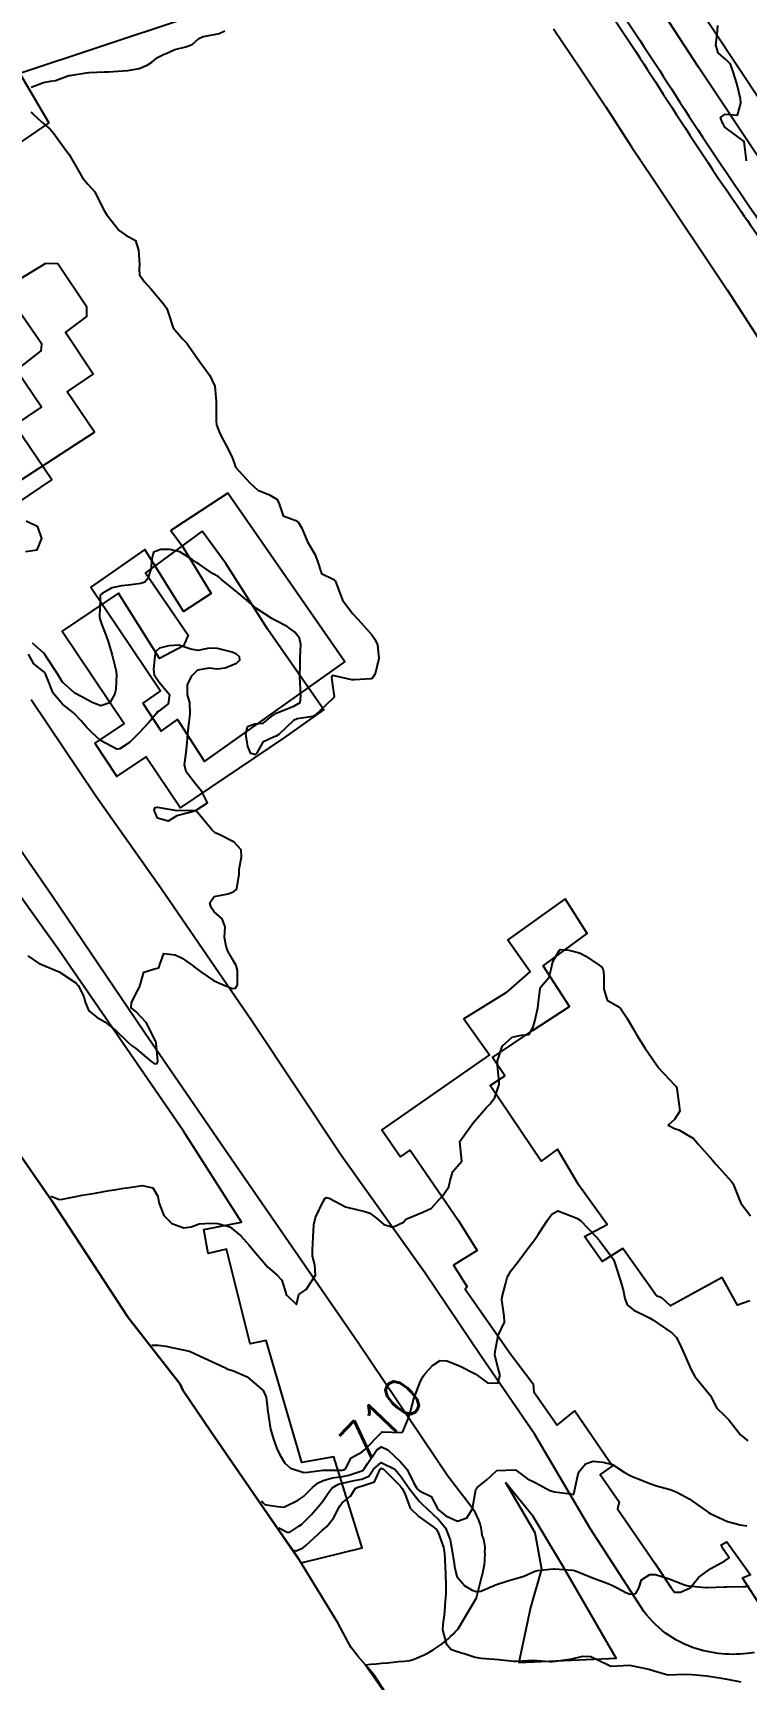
# Model space of a CAD drawing. Header units: metres. Extents: x 307586 to 320046, y 7427249 to 7434250.
# Drawn here: x 308029.3 to 308103.3, y 7433533.9 to 7433704.5 of the extents above; entities that cross this region are included whole.
import ezdxf
from ezdxf.enums import TextEntityAlignment as Align

# ---------------------------------------------------------------- set-up
doc = ezdxf.new("R2010")
doc.units = ezdxf.units.M
doc.header["$MEASUREMENT"] = 0
for name, color, linetype in [('Area', 45, 'Continuous'), ('Area Verde e Lazer', 45, 'Continuous'), ('Cotas', 45, 'Continuous'), ('Curvas de Nivel 1m', 11, 'Continuous'), ('Curvas de Nivel 5m', 15, 'Continuous'), ('Edificações', 30, 'Continuous'), ('Vias Primárias', 230, 'Continuous')]:
    doc.layers.add(name, color=color, linetype=linetype)
doc.styles.add('Style-STANDARD', font='STANDARD.shx')

msp = doc.modelspace()

# ---------------------------------------------------------------- linework, layer by layer
at = {"layer": 'Area'}
msp.add_polyline3d([(308067.33, 7433530.22, 713.4), (308064.68, 7433534.33, 719.67), (308064.01, 7433535.1, 713.3), (308062.98, 7433536.29, 713.48), (308062.24, 7433537.24, 713.51), (308060.89, 7433539.73, 713.57), (308056.74, 7433546.53, 717.19), (308053.24, 7433551.61, 717.12), (308047.74, 7433559.59, 723.31), (308044.81, 7433563.87, 723.6), (308044.56, 7433564.48, 723.64), (308039.14, 7433571.38, 718.05), (308032.4, 7433581.68, 716.5), (308031.22, 7433583.48, 716.58), (308022.97, 7433595.36, 713.05)], dxfattribs=at)
at = {"layer": 'Area Verde e Lazer'}
msp.add_lwpolyline([(308089.31, 7433708.12, -0.005988), (308095.92, 7433698.07, 0.008775), (308103.57, 7433686.57, 0.002844), (308114.08, 7433671.53, -0.022493), (308121.55, 7433659.9, 0.029473), (308129.91, 7433647.26, -0.029934), (308141.78, 7433629.31, 0.034549), (308149.09, 7433618.46, -0.046861), (308154.3, 7433610.31), (308158.67, 7433609.49), (308160.52, 7433613.17), (308158.74, 7433614.35), (308156.73, 7433615.48), (308153.9, 7433617.14), (308154.3, 7433618.12), (308147.72, 7433626.56), (308139.71, 7433637.85), (308130.83, 7433652.14), (308121.92, 7433665.49), (308113.44, 7433678.11), (308104.99, 7433690.93), (308098.32, 7433700.95), (308089.9, 7433713.87)], format="xyb", dxfattribs=at)
at = {"layer": 'Curvas de Nivel 1m', "flags": 128}
for points, elevation in [([(308029.1, 7433698.9), (308030.36, 7433699.37), (308031.11, 7433699.52), (308031.61, 7433699.59), (308032.99, 7433700.08), (308033.09, 7433700.11), (308033.11, 7433700.11), (308034.8, 7433700.37), (308035.12, 7433700.41), (308036.69, 7433700.46), (308037.12, 7433700.48), (308038.55, 7433700.59), (308039.12, 7433700.63), (308040.3, 7433700.82), (308041.13, 7433701.16), (308041.62, 7433701.49), (308042.21, 7433701.97), (308042.83, 7433702.28), (308043.15, 7433702.42), (308043.99, 7433702.79), (308045.15, 7433703.07), (308045.78, 7433703.3), (308046.47, 7433703.92), (308046.93, 7433704.14), (308047.17, 7433704.18), (308048.61, 7433704.45), (308049.17, 7433704.73)], 708), ([(308103.28, 7433691.24), (308103.04, 7433693.24), (308101.06, 7433694.74), (308100.86, 7433695.07), (308100.77, 7433695.26), (308100.59, 7433695.75), (308101.08, 7433696.1), (308102.35, 7433695.97), (308102.72, 7433697.24), (308102.66, 7433697.68), (308102.28, 7433699.25), (308101.92, 7433700.46), (308101.63, 7433701.26), (308101.15, 7433701.75), (308100.34, 7433702.46), (308100.11, 7433703.28), (308100.26, 7433704.36), (308100.31, 7433705.27)], 709), ([(308029.07, 7433696.3), (308029.28, 7433696.13), (308030.19, 7433695.25), (308031.05, 7433694.53), (308031.46, 7433694.1), (308032.5, 7433692.61), (308032.9, 7433692.08), (308033.02, 7433691.91), (308034.1, 7433690.06), (308034.41, 7433689.48), (308034.98, 7433688.84), (308035.69, 7433688.04), (308036.42, 7433686.57), (308036.69, 7433686.03), (308036.94, 7433685.65), (308038.23, 7433684.02), (308038.92, 7433683.54), (308039.9, 7433682.98), (308040.24, 7433681.99), (308040.33, 7433680.54), (308040.3, 7433679.99), (308040.32, 7433679.44), (308040.86, 7433678.71), (308041.53, 7433677.97), (308042.83, 7433676.42), (308043.15, 7433675.96), (308043.34, 7433675.43), (308043.82, 7433673.95), (308044.79, 7433672.81), (308045.23, 7433672.37), (308045.51, 7433671.93), (308046.76, 7433670.17), (308046.96, 7433669.91), (308047.62, 7433669.02), (308048.13, 7433667.9), (308048.28, 7433666.33), (308048.28, 7433665.89), (308048.27, 7433664.31), (308048.32, 7433663.89), (308048.67, 7433663.01), (308049.05, 7433662.27), (308049.26, 7433661.88), (308049.91, 7433660.61), (308050.17, 7433659.87), (308050.29, 7433659.52), (308050.63, 7433659.13), (308051.8, 7433657.85), (308052.6, 7433657.12), (308053.75, 7433656.67), (308054.59, 7433656.18), (308054.77, 7433655.82), (308055.22, 7433654.46), (308056.56, 7433653.97), (308056.81, 7433653.79), (308057.17, 7433653.17), (308057.75, 7433651.78), (308058.52, 7433650.5), (308058.78, 7433649.77), (308059.22, 7433648.48), (308060.49, 7433647.85), (308060.62, 7433647.74), (308060.73, 7433647.5), (308061.38, 7433645.73), (308062.45, 7433644.31), (308063.01, 7433643.71), (308064.43, 7433642.14), (308064.61, 7433641.89), (308064.73, 7433641.7), (308065.02, 7433641.08), (308065.17, 7433639.69), (308064.77, 7433638.09), (308064.54, 7433637.7), (308064.46, 7433637.61), (308064.37, 7433637.58), (308062.62, 7433637.47), (308062.37, 7433637.47), (308061.14, 7433637.73), (308060.37, 7433637.91), (308060.25, 7433637.74), (308060.36, 7433636.91), (308060.52, 7433635.74), (308060.47, 7433635.61), (308060.34, 7433635.49), (308058.51, 7433633.77), (308058.32, 7433633.68), (308056.68, 7433633.43), (308056.32, 7433633.25), (308054.79, 7433631.81), (308054.49, 7433631.63), (308054.3, 7433631.56), (308053.12, 7433631.01), (308052.45, 7433629.84), (308052.37, 7433629.74), (308052.27, 7433629.73), (308051.87, 7433629.84), (308051.56, 7433630.57), (308051.35, 7433631.85), (308051.54, 7433632.62), (308052.31, 7433632.9), (308053.17, 7433632.98), (308054.21, 7433633.82), (308054.28, 7433633.86), (308054.32, 7433633.89), (308054.52, 7433634.01), (308056.33, 7433634.74), (308057.01, 7433635.11), (308057.08, 7433635.78), (308056.98, 7433637.17), (308056.97, 7433637.78), (308056.98, 7433639.19), (308057, 7433639.78), (308057.05, 7433641.14), (308056.91, 7433641.79), (308056.43, 7433642.4), (308055.63, 7433643), (308054.44, 7433643.63), (308054.06, 7433643.82), (308052.45, 7433644.85), (308051.3, 7433645.85), (308050.47, 7433646.57), (308048.85, 7433647.88), (308048.66, 7433648.05), (308048.5, 7433648.16), (308047.9, 7433648.5), (308046.51, 7433649.45), (308046.24, 7433649.64), (308045.84, 7433649.92), (308044.52, 7433650.72), (308043.51, 7433650.97), (308042.53, 7433650.99), (308041.79, 7433650.7), (308041.61, 7433649.97), (308041.52, 7433648.95), (308041.19, 7433647.97), (308040.87, 7433647.6), (308040.48, 7433647.45), (308039.2, 7433647.29), (308038.48, 7433647.21), (308037.5, 7433647), (308036.47, 7433646.42), (308036.26, 7433646.24), (308036.24, 7433646.03), (308036.25, 7433645.83), (308036.17, 7433644.03), (308036.21, 7433643.8), (308036.43, 7433643.17), (308036.86, 7433642.03), (308037.11, 7433641.33), (308037.51, 7433640.02), (308037.89, 7433638.51), (308037.94, 7433638.01), (308037.86, 7433636.5), (308037.78, 7433636.02), (308037.27, 7433635.08), (308036.33, 7433634.76), (308035.41, 7433635.12), (308034.34, 7433635.69), (308033.62, 7433636.07), (308032.36, 7433637.23), (308031.81, 7433638.09), (308030.76, 7433639.73), (308030.5, 7433640.1), (308030.39, 7433640.23), (308029.24, 7433641.28)], 709), ([(308028.52, 7433650.78), (308029.71, 7433650.93), (308030.21, 7433652.11), (308029.78, 7433653.34), (308028.56, 7433653.91)], 709), ([(308028.76, 7433608.86), (308029.85, 7433608.1), (308030.01, 7433608.03), (308030.11, 7433608), (308032, 7433607.22), (308033.72, 7433606.06), (308033.98, 7433605.78), (308034.57, 7433604.65), (308034.71, 7433604.05), (308035.07, 7433603.16), (308035.95, 7433602.48), (308036.75, 7433602.02), (308037.93, 7433601.07), (308039.04, 7433599.99), (308039.51, 7433599.59), (308039.91, 7433599.29), (308041.51, 7433597.96), (308041.89, 7433597.68), (308042.15, 7433597.7), (308042.22, 7433597.96), (308042.05, 7433599.82), (308042.01, 7433599.96), (308041.92, 7433600.21), (308041.02, 7433601.97), (308039.95, 7433603.11), (308039.46, 7433603.49), (308039.5, 7433603.99), (308039.97, 7433605.01), (308040.34, 7433605.61), (308040.44, 7433605.98), (308040.79, 7433607.18), (308042.01, 7433607.56), (308042.33, 7433607.64), (308042.44, 7433607.96), (308042.86, 7433609.12), (308044.02, 7433608.97), (308044.74, 7433608.64), (308045.8, 7433607.91), (308046.01, 7433607.74), (308046.69, 7433607.21), (308047.99, 7433606.31), (308048.95, 7433605.88), (308049.71, 7433605.59), (308049.98, 7433605.49), (308050.3, 7433605.53), (308050.49, 7433605.85), (308050.51, 7433607.35), (308050.35, 7433607.86), (308050.02, 7433608.45), (308049.51, 7433609.35), (308049.31, 7433609.87), (308049.14, 7433610.78), (308049.2, 7433611.87), (308048.9, 7433612.71), (308048.08, 7433613.44), (308047.76, 7433613.89), (308047.63, 7433614.35), (308048.09, 7433615), (308049.53, 7433615.3), (308050.1, 7433615.52), (308050.29, 7433615.67), (308050.42, 7433615.86), (308050.66, 7433617.32), (308050.68, 7433617.85), (308050.91, 7433619.08), (308050.86, 7433619.85), (308050.16, 7433620.63), (308048.65, 7433621.41), (308048.18, 7433621.61), (308047.87, 7433621.89), (308046.2, 7433623.91), (308044.2, 7433623.37), (308043.32, 7433622.82), (308042.19, 7433623.13), (308041.86, 7433623.96), (308041.94, 7433624.23), (308042.21, 7433624.29), (308044.2, 7433623.94), (308046.2, 7433623.95), (308047.39, 7433624.72), (308046.8, 7433625.9), (308046.23, 7433626.55), (308045.17, 7433627.93), (308045, 7433628.67), (308045.16, 7433629.93), (308045.26, 7433630.95), (308045.36, 7433631.92), (308045.48, 7433633.09), (308045.58, 7433633.92), (308045.54, 7433635.13), (308045.32, 7433635.93), (308045.32, 7433636.97), (308045.81, 7433637.92), (308046.38, 7433638.5), (308047.58, 7433638.7), (308048.38, 7433638.6), (308049.21, 7433638.71), (308050.39, 7433639.19), (308050.73, 7433639.52), (308050.7, 7433639.86), (308050.4, 7433640.14), (308049.94, 7433640.32), (308048.41, 7433640.73), (308047.56, 7433640.75), (308046.4, 7433640.52), (308045.67, 7433640.66), (308044.41, 7433641.05), (308043.36, 7433641), (308042.4, 7433640.76), (308041.98, 7433640.38), (308041.92, 7433639.96), (308041.79, 7433638.55), (308041.84, 7433637.97), (308042.36, 7433637.22), (308043.45, 7433635.95), (308043.3, 7433634.98), (308042.33, 7433634.23), (308042.16, 7433634.13), (308042.05, 7433633.96), (308041.28, 7433633), (308040.3, 7433631.98), (308039.3, 7433630.99), (308038.28, 7433630.33), (308037.99, 7433630.3), (308036.29, 7433631.19), (308035.36, 7433632.04), (308034.83, 7433632.57), (308034.31, 7433633.18), (308033.46, 7433634.07), (308032.33, 7433634.95), (308031.37, 7433636.09), (308030.72, 7433637.74), (308030.58, 7433638.1), (308030.38, 7433638.32), (308029.38, 7433639.11), (308028.83, 7433640.12)], 708), ([(308031.14, 7433583.95), (308031.93, 7433583.65), (308032.16, 7433583.63), (308033.72, 7433583.93), (308034.4, 7433584.05), (308035.73, 7433584.28), (308037.2, 7433584.54), (308037.73, 7433584.63), (308038.49, 7433584.75), (308039.73, 7433584.93), (308040.62, 7433585.08), (308041.73, 7433584.82), (308042.22, 7433583.96), (308042.35, 7433583.32), (308042.84, 7433581.95), (308043.69, 7433581.13), (308044.92, 7433580.68), (308045.69, 7433580.8), (308046.51, 7433581.08), (308047.69, 7433581.17), (308048.45, 7433581.12), (308049.69, 7433580.77), (308050.85, 7433579.85), (308051.66, 7433578.92), (308052.56, 7433577.83), (308053.63, 7433576.59), (308054.59, 7433575.81), (308055.08, 7433575.26), (308055.53, 7433573.79), (308055.56, 7433573.74), (308055.6, 7433573.7), (308056.62, 7433572.75), (308056.85, 7433573.78), (308057.3, 7433574.08), (308057.61, 7433574.28), (308058.58, 7433575.76), (308058.53, 7433576.86), (308058.27, 7433577.76), (308058.27, 7433578.38), (308058.35, 7433579.76), (308058.41, 7433581.04), (308058.6, 7433581.76), (308059.39, 7433583.42), (308059.59, 7433583.74), (308059.72, 7433583.82), (308060.01, 7433583.74), (308061.71, 7433582.87), (308062.85, 7433582.57), (308063.71, 7433582.36), (308064.21, 7433582.19), (308064.92, 7433581.68), (308065.69, 7433581.04), (308066.61, 7433580.74), (308067.7, 7433581.27), (308067.89, 7433581.46), (308068.14, 7433581.64), (308069.71, 7433582.29), (308070.62, 7433582.71), (308071.4, 7433583.6), (308071.56, 7433583.76), (308071.73, 7433583.91), (308072.4, 7433584.93), (308072.54, 7433585.59), (308072.82, 7433586.53), (308073.77, 7433587.58), (308073.55, 7433589.58), (308073.63, 7433589.74), (308073.8, 7433589.96), (308074.95, 7433591.56), (308075.83, 7433592.6), (308076.28, 7433593.11), (308076.7, 7433593.54), (308077.18, 7433594.2), (308077.62, 7433595.53), (308077.63, 7433595.77), (308077.45, 7433597.53), (308077.46, 7433597.97), (308077.91, 7433599.38), (308077.99, 7433599.53), (308078.99, 7433600.45), (308079.93, 7433600.65), (308080.72, 7433600.7), (308081.15, 7433601.49), (308081.33, 7433602.1), (308081.64, 7433603.48), (308081.67, 7433603.78), (308081.88, 7433605.48), (308081.91, 7433605.56), (308081.99, 7433605.68), (308082.81, 7433606.66), (308083.02, 7433607.47), (308083.2, 7433608.29), (308083.89, 7433609.46), (308083.97, 7433609.53), (308084.03, 7433609.54), (308084.87, 7433609.45), (308085.82, 7433609.22), (308086.03, 7433609.16), (308086.61, 7433608.84), (308088.02, 7433607.9), (308088.29, 7433607.68), (308088.43, 7433607.4), (308088.51, 7433606.9), (308088.5, 7433605.4), (308088.85, 7433604.28), (308089.97, 7433603.63), (308090.26, 7433603.38), (308090.89, 7433602.43), (308091.51, 7433601.36), (308091.93, 7433600.65), (308092.75, 7433599.35), (308093.9, 7433597.67), (308094.01, 7433597.46), (308094.1, 7433597.34), (308095.87, 7433595.45), (308095.98, 7433595.31), (308096.05, 7433595.12), (308096.32, 7433593.31), (308096.37, 7433592.77), (308095.83, 7433591.92), (308095.15, 7433591.32), (308095.82, 7433590.98), (308096.28, 7433590.84), (308097.8, 7433589.92), (308098.36, 7433589.28), (308099.78, 7433587.68), (308099.97, 7433587.46), (308100.14, 7433587.26), (308101.75, 7433585.47), (308101.91, 7433585.24), (308102.03, 7433584.95), (308102.71, 7433583.23), (308103.71, 7433581.93)], 709), ([(308052.97, 7433552.4), (308053.18, 7433552.16), (308053.34, 7433552.01), (308053.49, 7433551.96), (308054.65, 7433551.8), (308055.34, 7433551.74), (308055.38, 7433551.75), (308055.45, 7433551.79), (308056.71, 7433552.41), (308057.35, 7433552.83), (308058.26, 7433553.76), (308058.87, 7433554.25), (308059.37, 7433554.48), (308060.34, 7433554.77), (308061.38, 7433554.92), (308062.05, 7433555.05), (308063.39, 7433555.49), (308063.53, 7433555.56), (308063.63, 7433555.7), (308064.01, 7433556.3), (308064.94, 7433557.68), (308065.42, 7433557.97), (308066.08, 7433557.66), (308067.4, 7433556.44), (308068.09, 7433555.64), (308068.77, 7433554.23), (308069.12, 7433553.63), (308069.36, 7433553.42), (308070.58, 7433552.84), (308071.25, 7433551.6), (308071.34, 7433551.47), (308072.09, 7433550.83), (308073.32, 7433550.29), (308074.28, 7433550.61), (308074.86, 7433551.56), (308075.18, 7433553.37), (308075.23, 7433553.55), (308075.37, 7433553.76), (308076.35, 7433554.56), (308077.38, 7433555.53), (308079.3, 7433555.6), (308079.38, 7433555.58), (308079.48, 7433555.51), (308080.57, 7433554.68), (308081.37, 7433554.3), (308082.89, 7433553.46), (308083.36, 7433553.31), (308085.05, 7433553.12), (308085.36, 7433553.06), (308085.44, 7433553.35), (308085.45, 7433553.43), (308085.79, 7433555.02), (308085.94, 7433555.42), (308086.59, 7433556.23), (308087.4, 7433556.49), (308088.4, 7433556.4), (308089.39, 7433556.16), (308090.6, 7433555.37), (308091.09, 7433555.07), (308091.38, 7433554.95), (308092.05, 7433554.68), (308093.37, 7433554.14), (308093.97, 7433553.93), (308095.37, 7433553.55), (308096.08, 7433553.3), (308097.36, 7433552.6), (308099.21, 7433551.27), (308099.34, 7433551.18), (308099.54, 7433551.07), (308101.33, 7433550.24), (308102.64, 7433549.91), (308103.32, 7433549.81)], 711), ([(308054.78, 7433549.6), (308055.63, 7433549.15), (308055.94, 7433549.15), (308056.86, 7433549.77), (308057.13, 7433549.95), (308057.32, 7433550.1), (308058.15, 7433550.93), (308058.86, 7433551.75), (308059.35, 7433552.37), (308059.89, 7433553.2), (308060.31, 7433553.73), (308060.97, 7433554.12), (308061.37, 7433554.22), (308062.6, 7433554.48), (308063.38, 7433554.65), (308064.11, 7433554.96), (308064.59, 7433555.68), (308065.4, 7433556.35), (308066.81, 7433555.66), (308067.38, 7433555), (308068.35, 7433553.64), (308069.35, 7433552.36), (308069.71, 7433551.99), (308070.09, 7433551.62), (308071.33, 7433550.45), (308072.06, 7433549.59), (308072.56, 7433548.33), (308072.71, 7433547.59), (308072.97, 7433545.89), (308073, 7433545.58), (308073.26, 7433544.56), (308074.09, 7433543.57), (308074.82, 7433543.13), (308075.24, 7433542.99), (308075.75, 7433543.04), (308076.95, 7433543.53), (308077.14, 7433543.63), (308077.25, 7433543.68), (308078.63, 7433544.14), (308079.25, 7433544.29), (308080.18, 7433544.58), (308081.27, 7433545.08), (308081.57, 7433545.17), (308083.27, 7433545.34), (308083.38, 7433545.35), (308085.27, 7433545.21), (308085.57, 7433545.13), (308087.26, 7433544.43), (308088.75, 7433543.89), (308089.25, 7433543.7), (308089.87, 7433543.38), (308090.77, 7433542.89), (308091.24, 7433542.72), (308091.82, 7433542.77), (308092.13, 7433543.35), (308092.4, 7433544.2), (308093.26, 7433544.77), (308093.85, 7433544.75), (308095.26, 7433544.3), (308096.87, 7433543.67), (308097.25, 7433543.58), (308099.09, 7433543.42), (308099.25, 7433543.42), (308101.01, 7433543.48), (308101.25, 7433543.48), (308102.96, 7433543.51), (308103.25, 7433543.52), (308103.57, 7433543.54)], 712), ([(308056.28, 7433547.29), (308056.58, 7433547.19), (308057.29, 7433547.51), (308057.59, 7433547.77), (308059.31, 7433549.36), (308059.52, 7433549.53), (308059.75, 7433549.74), (308060.46, 7433550.59), (308061.05, 7433551.72), (308061.15, 7433551.92), (308061.35, 7433552.18), (308062.21, 7433552.86), (308062.73, 7433553.71), (308063.18, 7433553.89), (308063.37, 7433553.92), (308064.7, 7433554.36), (308065.29, 7433555.67), (308065.39, 7433555.79), (308065.65, 7433555.67), (308067.37, 7433553.93), (308067.59, 7433553.65), (308067.86, 7433553.15), (308068.42, 7433551.64), (308069.33, 7433550.72), (308070.88, 7433549.61), (308071.12, 7433549.41), (308071.31, 7433549.1), (308071.85, 7433547.59), (308071.96, 7433546.92), (308072.02, 7433545.59), (308072.06, 7433544.8), (308072.11, 7433543.59), (308072.09, 7433542.74), (308071.99, 7433541.59), (308071.95, 7433540.85), (308071.78, 7433539.59), (308071.77, 7433539.01), (308072.15, 7433537.59), (308072.61, 7433537.03), (308073.17, 7433536.81), (308074.12, 7433536.52), (308075.16, 7433536.18), (308075.72, 7433536.1), (308077.16, 7433535.99), (308077.57, 7433535.94), (308079.16, 7433535.77), (308079.43, 7433535.78), (308081.16, 7433535.89), (308082.88, 7433535.74), (308083.16, 7433535.73), (308083.48, 7433535.78), (308085.16, 7433536.03), (308086.3, 7433536.28), (308087.16, 7433536.27), (308088.94, 7433535.39), (308089.15, 7433535.29), (308089.27, 7433535.26), (308091.15, 7433535.36), (308093.15, 7433534.96), (308093.71, 7433534.77), (308095.14, 7433534.37), (308096.04, 7433534.4), (308097.14, 7433534.44), (308098.06, 7433534.36), (308099.14, 7433534.27), (308100.3, 7433534.09), (308101.13, 7433533.93), (308102.72, 7433533.64)], 713)]:
    msp.add_lwpolyline(points, dxfattribs=dict(at, elevation=elevation))
at = {"layer": 'Curvas de Nivel 5m', "elevation": 710, "flags": 128}
msp.add_lwpolyline([(308041.61, 7433568.52), (308041.82, 7433568.53), (308042.25, 7433568.51), (308043.06, 7433568.42), (308043.54, 7433568.33), (308043.86, 7433568.26), (308045.53, 7433567.91), (308047.52, 7433566.98), (308049.18, 7433566.2), (308049.51, 7433566.04), (308050.09, 7433565.85), (308051.5, 7433565.25), (308053.16, 7433563.82), (308053.48, 7433563.13), (308053.6, 7433561.95), (308053.62, 7433561.82), (308053.64, 7433561.63), (308053.92, 7433559.81), (308054.27, 7433558.66), (308054.59, 7433557.8), (308054.85, 7433557.24), (308055.4, 7433556.3), (308056, 7433555.78), (308057.39, 7433555.33), (308057.79, 7433555.36), (308059.39, 7433555.56), (308059.56, 7433555.57), (308061.39, 7433555.57), (308061.52, 7433555.59), (308061.71, 7433555.72), (308062.28, 7433556.84), (308063.41, 7433557.48), (308063.69, 7433557.7), (308065.43, 7433559.47), (308065.55, 7433559.55), (308067.43, 7433559.47), (308067.56, 7433559.52), (308067.67, 7433559.65), (308068.19, 7433560.9), (308068.45, 7433561.64), (308068.79, 7433562.95), (308069.02, 7433563.63), (308069.49, 7433564.78), (308069.79, 7433565.33), (308070, 7433565.62), (308070.73, 7433566.4), (308071.52, 7433566.93), (308072.21, 7433566.91), (308073.51, 7433566.38), (308075.14, 7433565.56), (308075.36, 7433565.42), (308075.5, 7433565.3), (308076.41, 7433564.63), (308077.49, 7433564.59), (308077.71, 7433565.32), (308077.69, 7433565.53), (308077.51, 7433566.24), (308077.2, 7433567.53), (308077.22, 7433567.85), (308077.55, 7433569.53), (308078.19, 7433570.91), (308078.15, 7433571.52), (308077.9, 7433573.23), (308077.94, 7433573.53), (308078.3, 7433574.83), (308078.48, 7433575.52), (308078.89, 7433576.26), (308079.65, 7433577.22), (308079.77, 7433577.38), (308079.85, 7433577.5), (308080.6, 7433578.55), (308081.33, 7433579.48), (308081.48, 7433579.68), (308081.68, 7433579.99), (308082.28, 7433580.89), (308082.66, 7433581.47), (308083.1, 7433582.08), (308083.71, 7433582.43), (308084.44, 7433582.18), (308085.71, 7433581.68), (308086.06, 7433581.43), (308087.68, 7433579.77), (308088, 7433579.41), (308089.13, 7433577.92), (308089.49, 7433577.39), (308089.65, 7433577.02), (308090.17, 7433575.38), (308090.49, 7433574.25), (308090.68, 7433573.37), (308090.92, 7433572.69), (308091.59, 7433572.15), (308093.23, 7433571.34), (308093.58, 7433571.13), (308094.13, 7433570.78), (308095.56, 7433569.8), (308096.04, 7433569.31), (308096.53, 7433568.32), (308096.95, 7433567.3), (308097.51, 7433566.02), (308097.95, 7433565.29), (308099.48, 7433563.37), (308099.53, 7433563.31), (308099.56, 7433563.27), (308100.21, 7433562), (308100.96, 7433561.25), (308101.46, 7433560.77), (308102.68, 7433559.23), (308103.43, 7433558.6)], dxfattribs=at)
at = {"layer": 'Edificações'}
for points in [[(308020.16, 7433741.41), (308020.5, 7433740.89), (308034.25, 7433720.41), (308044.9, 7433705.93), (308027.91, 7433700.3), (308030.91, 7433695.2), (308003.67, 7433676.55), (307995.06, 7433689.29), (307996.38, 7433690.19), (307989.34, 7433700.62), (307983.99, 7433708.54), (307983.13, 7433710.3), (307984.81, 7433711.12), (307981.78, 7433716.22), (307978.11, 7433714.03), (307973.89, 7433720.38), (307978.02, 7433723.61), (308000.78, 7433738.83), (308005.58, 7433731.65), (308020.17, 7433741.41)], [(308115.23, 7433681.69), (308097.19, 7433708.83)], [(308022.97, 7433595.36), (308031.22, 7433583.48), (308039.14, 7433571.38), (308044.56, 7433564.48), (308044.81, 7433563.87), (308044.91, 7433563.74), (308047.74, 7433559.59), (308053.24, 7433551.61), (308057.09, 7433545.96), (308063.42, 7433547.51), (308060.48, 7433556.94), (308057.16, 7433556.37), (308053.48, 7433569), (308051.81, 7433568.66), (308049.35, 7433578.48), (308047.45, 7433578.03), (308047.01, 7433580.49), (308050.91, 7433581.27), (308044.9, 7433590.7), (308032.01, 7433609.42), (308026.77, 7433616.71)], [(308103.63, 7433573.12), (308102.36, 7433572.65), (308100.78, 7433575.54), (308095.42, 7433572.6), (308094.53, 7433573.4), (308093.96, 7433573.62), (308090.48, 7433578.55), (308088.31, 7433577.2), (308086.49, 7433579.78), (308088.83, 7433581.03), (308085.89, 7433585.11), (308083.68, 7433588.84), (308081.98, 7433587.58), (308076.71, 7433595.42), (308078.23, 7433596.44), (308076.96, 7433598.33), (308081.18, 7433601.16), (308084.94, 7433603.6), (308082.21, 7433607.82), (308086.78, 7433611.18), (308084.5, 7433614.79), (308078.52, 7433610.52), (308080.85, 7433607.26), (308078.32, 7433605.04), (308073.98, 7433602.33), (308076.65, 7433598.6), (308065.47, 7433590.85), (308067.41, 7433588.04), (308068.39, 7433588.72), (308073.4, 7433581.49), (308075.37, 7433578.34), (308072.91, 7433576.8), (308074.32, 7433574.55), (308074.12, 7433574.34), (308078.89, 7433567.51), (308081.16, 7433564.52), (308081.24, 7433563.69), (308083.64, 7433560.23), (308085.47, 7433561.7), (308088.17, 7433557.78), (308089.4, 7433556.01), (308088.12, 7433555.13), (308090.08, 7433552.28), (308089.9, 7433551.55), (308093.79, 7433545.92), (308095.47, 7433543.36), (308095.83, 7433542.94), (308096.46, 7433542.94), (308097.44, 7433543.39), (308098.34, 7433544.47), (308099.59, 7433545.37), (308101.03, 7433546.17), (308101.49, 7433546.48), (308100.91, 7433547.34), (308100.65, 7433547.83), (308101.25, 7433548.14), (308103.69, 7433544.73), (308102.89, 7433544.37), (308104.86, 7433541.32)]]:
    msp.add_lwpolyline(points, dxfattribs=at)
for points in [[(308030.59, 7433680.6), (308027.74, 7433678.89), (308026.44, 7433680.85), (308023.92, 7433679.22), (308020.67, 7433684.02), (308013.15, 7433679.16), (308018.23, 7433671.35), (308017.67, 7433670.4), (308022.57, 7433662.95), (308023.86, 7433663.07), (308027.26, 7433657.67), (308035.66, 7433663.15), (308032.83, 7433667.33), (308035.53, 7433669.13), (308032.66, 7433673.46), (308034.88, 7433675.11), (308034.88, 7433676.09), (308031.85, 7433680.59)], [(308019.25, 7433676.51), (308015.93, 7433681.05), (308015.13, 7433681.08), (308008.65, 7433676.62), (308008.32, 7433675.3), (308013.23, 7433668.53), (308012.9, 7433667.39), (308017.26, 7433660.61), (308018.62, 7433660.5), (308023.16, 7433653.4), (308024.04, 7433653.37), (308031.22, 7433658.2), (308027.4, 7433663.86), (308030.16, 7433665.72), (308027.57, 7433669.57), (308030.14, 7433671.55), (308030.2, 7433672.26), (308026.82, 7433677.15), (308026.06, 7433677.24), (308024.89, 7433676.5), (308024.75, 7433675.42), (308023.99, 7433674.94), (308022.18, 7433677.77), (308019.59, 7433676.01)], [(308044.9, 7433653.81), (308043.59, 7433652.93), (308044.75, 7433651.35), (308047.75, 7433646.42), (308044.9, 7433644.55), (308040.88, 7433650.99), (308035.28, 7433647.06), (308042.52, 7433636.33), (308040.67, 7433635.04), (308042.57, 7433632.14), (308044.28, 7433633.37), (308047.07, 7433629.02), (308061.63, 7433639.33), (308049.49, 7433656.82)], [(308046.84, 7433652.89), (308040.95, 7433648.55), (308045.38, 7433642.09), (308044.9, 7433641), (308042.4, 7433639.69), (308038.15, 7433646.44), (308032.32, 7433642.5), (308038.74, 7433632.96), (308035.68, 7433630.9), (308037.99, 7433627.46), (308041.02, 7433629.5), (308044.57, 7433624.21), (308055.29, 7433631.43), (308059.46, 7433634.35), (308053.63, 7433642.68), (308049.27, 7433649.52)]]:
    msp.add_lwpolyline(points, close=True, dxfattribs=at)
at = {"layer": 'Vias Primárias'}
for points in [[(308088.48, 7433707.57, -0.005988), (308095.07, 7433697.53, 0.008775), (308102.74, 7433686, 0.002844), (308113.26, 7433670.95, -0.022493), (308120.68, 7433659.4, 0.029473), (308129.12, 7433646.66, -0.029934), (308140.91, 7433628.81, 0.034549), (308148.3, 7433617.85, -0.049331), (308153.64, 7433609.41), (308156.38, 7433606.05), (308157.39, 7433604.6), (308157.95, 7433603.97), (308158.69, 7433604.31), (308159.3, 7433606.4), (308159.89, 7433608.59), (308161.35, 7433612.74), (308161.05, 7433613.88)], [(308063.74, 7433535.4, 0.002913), (308068.36, 7433535.84, 0.13847), (308073.38, 7433539.14), (308075.3, 7433542.33), (308075.8, 7433544.41, 0.08788), (308076.16, 7433547.17, 0.130261), (308075.89, 7433548.78, 0.146889), (308074.71, 7433551.82), (308072.3, 7433554.93), (308063, 7433568.76), (308049.95, 7433587.7), (308040.86, 7433600.91), (308031.23, 7433615.11), (308025.74, 7433623.02), (308015.28, 7433638.5), (308007.85, 7433649.08, -0.29784), (308003.11, 7433651.51, 0.344695), (307995.01, 7433654.83), (307991.82, 7433653.93), (307985.17, 7433651.64), (307982.98, 7433654.67)], [(308104.09, 7433536.66, -0.117342), (308098.14, 7433537.05, -0.171787), (308092.39, 7433541.31), (308087.09, 7433549.53), (308081.35, 7433559.25), (308075.75, 7433567.43), (308069.95, 7433575.97), (308061.27, 7433588.14), (308051.94, 7433602.15), (308042.62, 7433615.79), (308035.79, 7433625.42), (308029.1, 7433635.38)]]:
    msp.add_lwpolyline(points, format="xyb", dxfattribs=at)
msp.add_lwpolyline([(308083.28, 7433704.93), (308086.06, 7433700.78), (308088.69, 7433696.86), (308091.37, 7433692.69), (308093.56, 7433689.43), (308101.29, 7433677.88), (308107.03, 7433669.01)], dxfattribs=at)
msp.add_lwpolyline([(308078.28, 7433554.3), (308081.32, 7433549.1), (308082.02, 7433545.31), (308080.87, 7433541.32), (308079.67, 7433535.63), (308089.77, 7433536.08), (308084.3, 7433545.52), (308081.16, 7433550.77)], close=True, dxfattribs=at)
at = {"layer": 'Vias Primárias', "elevation": 713.46}
msp.add_lwpolyline([(308175.51, 7433371.38), (308171.13, 7433377.75), (308178.17, 7433385.54), (308204.52, 7433417.24), (308222.21, 7433441.74, 0.282472), (308226.48, 7433449.65, 0.211769), (308221.91, 7433458.58), (308197.5, 7433478.32), (308163.7, 7433505.81), (308145.41, 7433520.97), (308136.33, 7433527.9, 0.235549), (308131.33, 7433528.34, -0.051457), (308126.64, 7433527.03), (308114.25, 7433524.91), (308071.87, 7433523.87), (308063.74, 7433535.4)], format="xyb", dxfattribs=at)

# ---------------------------------------------------------------- texts
at = {"layer": 'Cotas', "style": 'Style-STANDARD'}
msp.add_text('710', height=4, rotation=46.5714, dxfattribs=at).set_placement((308065.43, 7433560.8, 710), align=Align.MIDDLE_CENTER)

doc.saveas('drawing.dxf')
